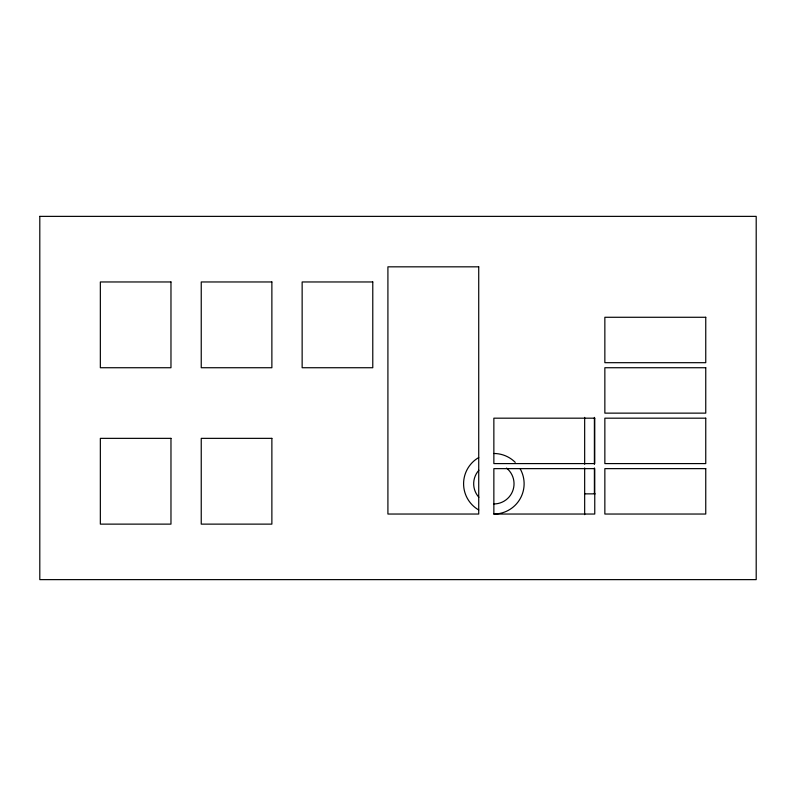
<?xml version="1.0" encoding="UTF-8"?>
<svg xmlns="http://www.w3.org/2000/svg" width="796" height="796" viewBox="0 0 796 796"><rect width="100%" height="100%" fill="white"/><g stroke="black" fill="none" stroke-linecap="round" stroke-linejoin="round"><path stroke-width="1.19" d="M584.672 493.858L595.149 493.858M493.858 514.037L594.761 514.037L594.761 468.635L493.858 468.635L493.858 514.037A30.268 30.268 0 0 0 520.067 468.635M594.393 417.393L594.393 464.257M594.393 467.958L594.393 493.858M584.662 417.393L584.662 464.257M584.662 467.958L584.672 514.644M506.555 468.088A20.179 20.179 0 0 1 493.858 503.948M478.864 497.271A20.179 20.179 0 0 1 478.864 470.257M478.724 509.977A30.268 30.268 0 0 1 478.724 457.551M493.858 453.491A30.268 30.268 0 0 1 515.261 462.367M39.8 216.373L39.8 579.627L756.2 579.627L756.2 216.373L39.8 216.373M478.724 266.829L387.911 266.829L387.911 514.037L478.724 514.037L478.724 266.829M170.971 281.963L100.346 281.963L100.346 367.732L170.971 367.732L170.971 281.963M271.874 281.963L201.239 281.963L201.239 367.732L271.874 367.732L271.874 281.963M372.777 281.963L302.142 281.963L302.142 367.732L372.777 367.732L372.777 281.963M705.753 317.276L604.851 317.276L604.851 362.687L705.753 362.687L705.753 317.276M705.753 367.732L604.851 367.732L604.851 413.134L705.753 413.134L705.753 367.732M594.761 418.179L493.858 418.179L493.858 463.59L594.761 463.59L594.761 418.179M705.753 418.179L604.851 418.179L604.851 463.59L705.753 463.59L705.753 418.179M170.971 438.357L100.346 438.357L100.346 524.126L170.971 524.126L170.971 438.357M271.874 438.357L201.239 438.357L201.239 524.126L271.874 524.126L271.874 438.357M705.753 468.635L604.851 468.635L604.851 514.037L705.753 514.037L705.753 468.635"/></g></svg>
